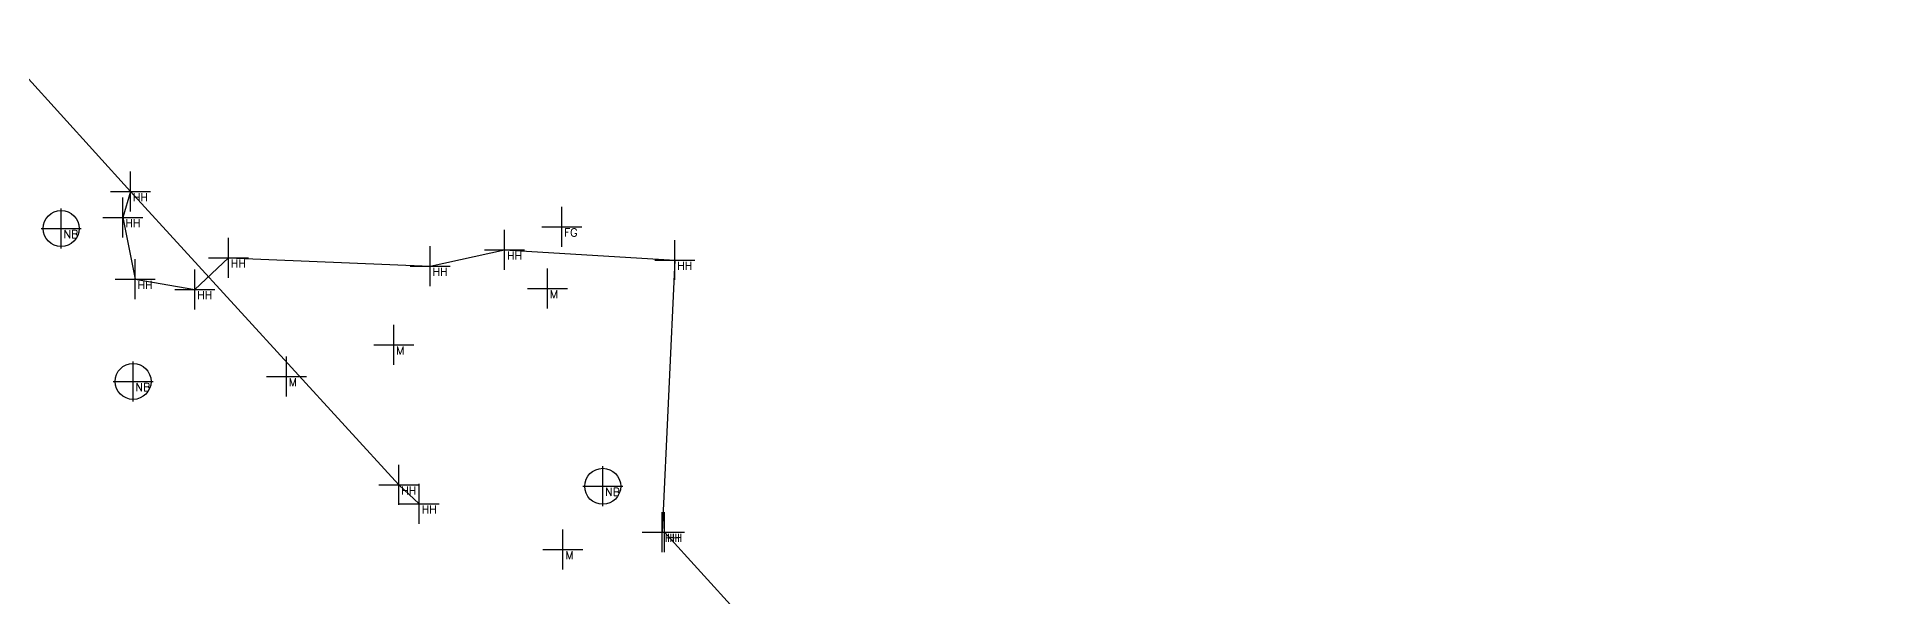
# Model space of a CAD drawing. Header units: metres. Extents: x 113488 to 113987, y 6281306 to 6282136.
# Drawn here: x 113762.55 to 113808.74, y 6281686.78 to 6281700.77 of the extents above; entities that cross this region are included whole.
import ezdxf
from ezdxf.enums import TextEntityAlignment as Align

# ---------------------------------------------------------------- set-up
doc = ezdxf.new("R2010")
doc.units = ezdxf.units.M
doc.header["$PDMODE"] = 2
doc.header["$PDSIZE"] = 0.5
for name, color, linetype in [('M-0CODE', 7, 'Continuous'), ('M-2VA', 7, 'Continuous'), ('M-3YTOR', 7, 'Continuous'), ('M-7HUS', 7, 'Continuous'), ('M-BEF-BRUNNAR-INMÄTT', 7, 'Continuous'), ('M-BEF-BYGGNAD-INMÄTT', 7, 'Continuous'), ('M-BRUNNAR', 3, 'Continuous'), ('pntdesc', 1, 'Continuous')]:
    doc.layers.add(name, color=color, linetype=linetype)
doc.styles.get("Standard").update_dxf_attribs({"font": 'simplex8.shx'})

# ---------------------------------------------------------------- blocks, each defined once
blk = doc.blocks.new('meas')
at = {"color": 0}
blk.add_point((0, 0), dxfattribs=at)
at = {"layer": 'pntdesc'}
blk.add_attdef('PNTDESC', text='', height=1, dxfattribs=at).set_placement((0.3, -0.21), align=Align.TOP_LEFT)
blk = doc.blocks.new('NB')
at = {"layer": 'M-BRUNNAR', "ltscale": 0.1}
blk.add_circle((0, 0), 0.45, dxfattribs=at)

msp = doc.modelspace()

# ---------------------------------------------------------------- linework, layer by layer
at = {"layer": 'M-BEF-BYGGNAD-INMÄTT'}
for points in [[(113761.379, 6281700.766, 7.527), (113764.886, 6281696.898, 7.475), (113764.696, 6281696.253, 7.564), (113765.002, 6281694.705, 7.565), (113766.493, 6281694.452, 7.568), (113767.331, 6281695.244, 7.593), (113772.373, 6281695.036, 7.539), (113774.235, 6281695.438, 7.561), (113778.488, 6281695.187, 7.543), (113778.177, 6281688.377, 7.483), (113778.233, 6281688.382, 7.496), (113788.224, 6281677.379, 7.498), (113797.444, 6281667.189, 7.504), (113808.737, 6281654.739, 7.459)], [(113771.59, 6281689.563, 7.484), (113764.886, 6281696.898, 7.475)], [(113771.59, 6281689.563, 7.484), (113772.103, 6281689.089, 7.486)]]:
    msp.add_polyline3d(points, dxfattribs=at)

# ---------------------------------------------------------------- block references
at = {"layer": 'M-0CODE', "color": 7}
ref = msp.add_blockref('meas', (113775.662, 6281696.017, 7.576), dxfattribs=dict(at, xscale=0.2, yscale=0.2, zscale=0.2))
ref.add_attrib('PNTDESC', 'FG', dxfattribs={"layer": 'pntdesc', "height": 0.2}).set_placement((113775.722, 6281695.975, 7.576), align=Align.TOP_LEFT)
at = {"layer": 'M-2VA', "color": 20}
ref = msp.add_blockref('meas', (113763.151, 6281695.975, 7.611), dxfattribs=dict(at, xscale=0.2, yscale=0.2, zscale=0.2))
ref.add_attrib('PNTDESC', 'NB', dxfattribs={"layer": 'pntdesc', "height": 0.2}).set_placement((113763.211, 6281695.933, 7.611), align=Align.TOP_LEFT)
ref = msp.add_blockref('meas', (113764.949, 6281692.151, 7.524), dxfattribs=dict(at, xscale=0.2, yscale=0.2, zscale=0.2))
ref.add_attrib('PNTDESC', 'NB', dxfattribs={"layer": 'pntdesc', "height": 0.2}).set_placement((113765.009, 6281692.109, 7.524), align=Align.TOP_LEFT)
ref = msp.add_blockref('meas', (113776.687, 6281689.527, 7.495), dxfattribs=dict(at, xscale=0.2, yscale=0.2, zscale=0.2))
ref.add_attrib('PNTDESC', 'NB', dxfattribs={"layer": 'pntdesc', "height": 0.2}).set_placement((113776.747, 6281689.485, 7.495), align=Align.TOP_LEFT)
at = {"layer": 'M-3YTOR', "color": 90}
ref = msp.add_blockref('meas', (113775.306, 6281694.476, 7.535), dxfattribs=dict(at, xscale=0.2, yscale=0.2, zscale=0.2))
ref.add_attrib('PNTDESC', 'M', dxfattribs={"layer": 'pntdesc', "height": 0.2}).set_placement((113775.366, 6281694.434, 7.535), align=Align.TOP_LEFT)
ref = msp.add_blockref('meas', (113771.466, 6281693.066, 7.52), dxfattribs=dict(at, xscale=0.2, yscale=0.2, zscale=0.2))
ref.add_attrib('PNTDESC', 'M', dxfattribs={"layer": 'pntdesc', "height": 0.2}).set_placement((113771.526, 6281693.024, 7.52), align=Align.TOP_LEFT)
ref = msp.add_blockref('meas', (113768.78, 6281692.272, 7.502), dxfattribs=dict(at, xscale=0.2, yscale=0.2, zscale=0.2))
ref.add_attrib('PNTDESC', 'M', dxfattribs={"layer": 'pntdesc', "height": 0.2}).set_placement((113768.84, 6281692.23, 7.502), align=Align.TOP_LEFT)
ref = msp.add_blockref('meas', (113775.694, 6281687.947, 7.486), dxfattribs=dict(at, xscale=0.2, yscale=0.2, zscale=0.2))
ref.add_attrib('PNTDESC', 'M', dxfattribs={"layer": 'pntdesc', "height": 0.2}).set_placement((113775.754, 6281687.905, 7.486), align=Align.TOP_LEFT)
at = {"layer": 'M-7HUS', "color": 150}
ref = msp.add_blockref('meas', (113764.886, 6281696.898, 7.475), dxfattribs=dict(at, xscale=0.2, yscale=0.2, zscale=0.2))
ref.add_attrib('PNTDESC', 'HH', dxfattribs={"layer": 'pntdesc', "height": 0.2}).set_placement((113764.946, 6281696.856, 7.475), align=Align.TOP_LEFT)
ref = msp.add_blockref('meas', (113764.696, 6281696.253, 7.564), dxfattribs=dict(at, xscale=0.2, yscale=0.2, zscale=0.2))
ref.add_attrib('PNTDESC', 'HH', dxfattribs={"layer": 'pntdesc', "height": 0.2}).set_placement((113764.756, 6281696.211, 7.564), align=Align.TOP_LEFT)
ref = msp.add_blockref('meas', (113774.235, 6281695.438, 7.561), dxfattribs=dict(at, xscale=0.2, yscale=0.2, zscale=0.2))
ref.add_attrib('PNTDESC', 'HH', dxfattribs={"layer": 'pntdesc', "height": 0.2}).set_placement((113774.295, 6281695.396, 7.561), align=Align.TOP_LEFT)
ref = msp.add_blockref('meas', (113767.331, 6281695.244, 7.593), dxfattribs=dict(at, xscale=0.2, yscale=0.2, zscale=0.2))
ref.add_attrib('PNTDESC', 'HH', dxfattribs={"layer": 'pntdesc', "height": 0.2}).set_placement((113767.391, 6281695.202, 7.593), align=Align.TOP_LEFT)
ref = msp.add_blockref('meas', (113772.373, 6281695.036, 7.539), dxfattribs=dict(at, xscale=0.2, yscale=0.2, zscale=0.2))
ref.add_attrib('PNTDESC', 'HH', dxfattribs={"layer": 'pntdesc', "height": 0.2}).set_placement((113772.433, 6281694.994, 7.539), align=Align.TOP_LEFT)
ref = msp.add_blockref('meas', (113778.488, 6281695.187, 7.543), dxfattribs=dict(at, xscale=0.2, yscale=0.2, zscale=0.2))
ref.add_attrib('PNTDESC', 'HH', dxfattribs={"layer": 'pntdesc', "height": 0.2}).set_placement((113778.548, 6281695.145, 7.543), align=Align.TOP_LEFT)
ref = msp.add_blockref('meas', (113765.002, 6281694.705, 7.565), dxfattribs=dict(at, xscale=0.2, yscale=0.2, zscale=0.2))
ref.add_attrib('PNTDESC', 'HH', dxfattribs={"layer": 'pntdesc', "height": 0.2}).set_placement((113765.062, 6281694.663, 7.565), align=Align.TOP_LEFT)
ref = msp.add_blockref('meas', (113766.493, 6281694.452, 7.568), dxfattribs=dict(at, xscale=0.2, yscale=0.2, zscale=0.2))
ref.add_attrib('PNTDESC', 'HH', dxfattribs={"layer": 'pntdesc', "height": 0.2}).set_placement((113766.553, 6281694.41, 7.568), align=Align.TOP_LEFT)
ref = msp.add_blockref('meas', (113771.59, 6281689.563, 7.484), dxfattribs=dict(at, xscale=0.2, yscale=0.2, zscale=0.2))
ref.add_attrib('PNTDESC', 'HH', dxfattribs={"layer": 'pntdesc', "height": 0.2}).set_placement((113771.65, 6281689.521, 7.484), align=Align.TOP_LEFT)
ref = msp.add_blockref('meas', (113772.103, 6281689.089, 7.486), dxfattribs=dict(at, xscale=0.2, yscale=0.2, zscale=0.2))
ref.add_attrib('PNTDESC', 'HH', dxfattribs={"layer": 'pntdesc', "height": 0.2}).set_placement((113772.163, 6281689.047, 7.486), align=Align.TOP_LEFT)
ref = msp.add_blockref('meas', (113778.177, 6281688.377, 7.483), dxfattribs=dict(at, xscale=0.2, yscale=0.2, zscale=0.2))
ref.add_attrib('PNTDESC', 'HH', dxfattribs={"layer": 'pntdesc', "height": 0.2}).set_placement((113778.237, 6281688.335, 7.483), align=Align.TOP_LEFT)
ref = msp.add_blockref('meas', (113778.233, 6281688.382, 7.496), dxfattribs=dict(at, xscale=0.2, yscale=0.2, zscale=0.2))
ref.add_attrib('PNTDESC', 'HH', dxfattribs={"layer": 'pntdesc', "height": 0.2}).set_placement((113778.293, 6281688.34, 7.496), align=Align.TOP_LEFT)
at = {"layer": 'M-BEF-BRUNNAR-INMÄTT'}
for p in [(113763.151, 6281695.975, 7.611), (113764.949, 6281692.151, 7.524), (113776.687, 6281689.527, 7.495)]:
    msp.add_blockref('NB', p, dxfattribs=at)

doc.saveas('drawing.dxf')
